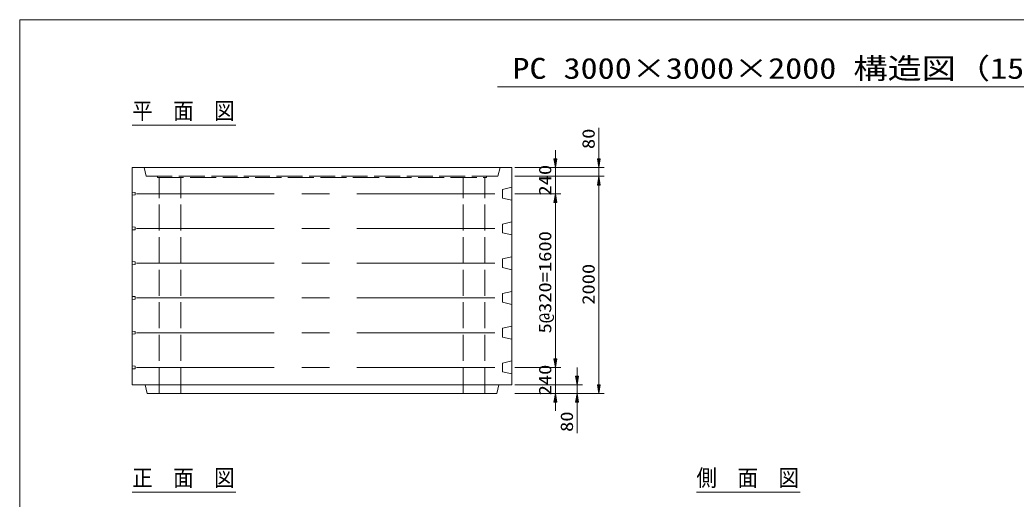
# Model space of a CAD drawing. Units: millimetres on the paper, scale 1:40. Extents: x 18 to 410, y 10 to 287.
# Drawn here: x 18 to 247.5, y 176.7 to 287 of the extents above; entities that cross this region are included whole.
import ezdxf
from ezdxf.enums import TextEntityAlignment as Align

# ---------------------------------------------------------------- set-up
doc = ezdxf.new("R2010")
doc.units = ezdxf.units.MM
doc.linetypes.add('DASHED', pattern=[7.5, 6, -1.5])
doc.linetypes.add('USER1', pattern=[50.8, 31.75, -6.35, 6.35, -6.35])
for name, color, linetype, lineweight in [('0_7', 7, 'Continuous', 13), ('Layer1', 3, 'Continuous', 13), ('Layer2', 6, 'USER1', 13), ('Layer3', 7, 'Continuous', 13), ('Layer4', 4, 'DASHED', 13), ('Layer7', 9, 'Continuous', 13)]:
    doc.layers.add(name, color=color, linetype=linetype, lineweight=lineweight)
doc.styles.add('ＭＳ ゴシック', font='')
doc.styles.get('ＭＳ ゴシック').set_extended_font_data('MS Gothic')

msp = doc.modelspace()

# ---------------------------------------------------------------- hatches: boundary and pattern name
at = {"layer": 'Layer1'}
for points in [[(141.01, 254.992), (141.677, 254.992), (141.344, 252.992)], [(151.01, 254.992), (151.677, 254.992), (151.344, 252.992)], [(151.01, 248.992), (151.677, 248.992), (151.344, 250.992)], [(151.01, 248.992), (151.677, 248.992), (151.344, 250.992)], [(141.01, 244.992), (141.677, 244.992), (141.344, 246.992)], [(141.01, 244.992), (141.677, 244.992), (141.344, 246.992)], [(141.01, 208.992), (141.677, 208.992), (141.344, 206.992)], [(141.01, 208.992), (141.677, 208.992), (141.344, 206.992)], [(146.01, 204.992), (146.677, 204.992), (146.344, 202.992)], [(151.01, 202.992), (151.677, 202.992), (151.344, 200.992)], [(141.01, 198.992), (141.677, 198.992), (141.344, 200.992)], [(146.01, 198.992), (146.677, 198.992), (146.344, 200.992)]]:
    msp.add_hatch(color=256, dxfattribs=at).paths.add_polyline_path(points)

# ---------------------------------------------------------------- linework, layer by layer
at = {"layer": '0_7'}
for p, q in [((410, 287), (18, 287)), ((18, 287), (18, 10))]:
    msp.add_line(p, q, dxfattribs=at)
at = {"layer": 'Layer1'}
for p, q in [((151.344, 254.992), (151.344, 262.127)), ((141.344, 254.992), (141.344, 256.992)), ((131.969, 252.992), (142.594, 252.992)), ((131.969, 252.992), (152.594, 252.992)), ((141.344, 246.992), (141.344, 252.992)), ((151.344, 250.992), (151.344, 252.992)), ((131.969, 250.992), (152.594, 250.992)), ((131.969, 250.992), (152.594, 250.992)), ((151.344, 248.992), (151.344, 246.992)), ((151.344, 202.992), (151.344, 248.992)), ((131.969, 246.992), (142.594, 246.992)), ((131.969, 246.992), (142.594, 246.992)), ((141.344, 208.992), (141.344, 244.992)), ((141.344, 244.992), (141.344, 242.992)), ((141.344, 208.992), (141.344, 210.992)), ((131.969, 206.992), (142.594, 206.992)), ((131.969, 206.992), (142.594, 206.992)), ((141.344, 206.992), (141.344, 200.992)), ((146.344, 204.992), (146.344, 206.992)), ((131.969, 202.992), (147.594, 202.992)), ((146.344, 202.992), (146.344, 200.992)), ((131.969, 200.992), (142.594, 200.992)), ((131.969, 200.992), (147.594, 200.992)), ((131.969, 200.992), (152.594, 200.992)), ((141.344, 198.992), (141.344, 196.992)), ((146.344, 198.992), (146.344, 191.856))]:
    msp.add_line(p, q, dxfattribs=at)
for points in [[(141.01, 254.992), (141.677, 254.992), (141.344, 252.992)], [(151.01, 254.992), (151.677, 254.992), (151.344, 252.992)], [(151.01, 248.992), (151.677, 248.992), (151.344, 250.992)], [(151.01, 248.992), (151.677, 248.992), (151.344, 250.992)], [(141.01, 244.992), (141.677, 244.992), (141.344, 246.992)], [(141.01, 244.992), (141.677, 244.992), (141.344, 246.992)], [(141.01, 208.992), (141.677, 208.992), (141.344, 206.992)], [(141.01, 208.992), (141.677, 208.992), (141.344, 206.992)], [(146.01, 204.992), (146.677, 204.992), (146.344, 202.992)], [(151.01, 202.992), (151.677, 202.992), (151.344, 200.992)], [(141.01, 198.992), (141.677, 198.992), (141.344, 200.992)], [(146.01, 198.992), (146.677, 198.992), (146.344, 200.992)]]:
    msp.add_lwpolyline(points, close=True, dxfattribs=at)
at = {"layer": 'Layer2'}
for p, q in [((44.844, 246.992), (130.344, 246.992)), ((44.844, 238.992), (130.344, 238.992)), ((44.844, 230.992), (130.344, 230.992)), ((44.844, 222.992), (130.344, 222.992)), ((44.844, 214.992), (130.344, 214.992)), ((44.844, 206.992), (130.344, 206.992))]:
    msp.add_line(p, q, dxfattribs=at)
at = {"layer": 'Layer3'}
for p, q in [((131.344, 252.992), (43.844, 252.992)), ((43.844, 252.992), (43.844, 202.992)), ((131.344, 202.992), (131.344, 252.992)), ((43.844, 202.992), (131.344, 202.992)), ((46.844, 202.992), (47.344, 200.992)), ((127.844, 200.992), (128.344, 202.992)), ((47.344, 200.992), (127.844, 200.992))]:
    msp.add_line(p, q, dxfattribs=at)
at = {"layer": 'Layer4'}
for p, q in [((46.594, 252.992), (47.094, 250.992)), ((128.094, 250.992), (128.594, 252.992)), ((47.094, 250.992), (128.094, 250.992)), ((49.719, 250.992), (49.719, 250.692)), ((49.719, 250.692), (125.469, 250.692)), ((50.094, 200.992), (50.094, 250.692)), ((55.094, 200.992), (55.094, 250.692)), ((120.094, 200.992), (120.094, 250.692)), ((125.094, 200.992), (125.094, 250.692)), ((125.469, 250.692), (125.469, 250.992)), ((129.194, 247.992), (131.344, 248.492)), ((129.194, 245.992), (129.194, 247.992)), ((44.544, 247.292), (43.844, 247.342)), ((43.844, 246.642), (44.544, 246.692)), ((44.544, 246.692), (44.544, 247.292)), ((131.344, 245.492), (129.194, 245.992)), ((44.544, 239.292), (43.844, 239.342)), ((43.844, 238.642), (44.544, 238.692)), ((44.544, 238.692), (44.544, 239.292)), ((129.194, 239.992), (131.344, 240.492)), ((129.194, 237.992), (129.194, 239.992)), ((131.344, 237.492), (129.194, 237.992)), ((129.194, 231.992), (131.344, 232.492)), ((129.194, 229.992), (129.194, 231.992)), ((44.544, 231.292), (43.844, 231.342)), ((43.844, 230.642), (44.544, 230.692)), ((44.544, 230.692), (44.544, 231.292)), ((131.344, 229.492), (129.194, 229.992)), ((44.544, 223.292), (43.844, 223.342)), ((43.844, 222.642), (44.544, 222.692)), ((44.544, 222.692), (44.544, 223.292)), ((129.194, 223.992), (131.344, 224.492)), ((129.194, 221.992), (129.194, 223.992)), ((131.344, 221.492), (129.194, 221.992)), ((129.194, 215.992), (131.344, 216.492)), ((129.194, 213.992), (129.194, 215.992)), ((44.544, 215.292), (43.844, 215.342)), ((43.844, 214.642), (44.544, 214.692)), ((44.544, 214.692), (44.544, 215.292)), ((131.344, 213.492), (129.194, 213.992)), ((44.544, 207.292), (43.844, 207.342)), ((43.844, 206.642), (44.544, 206.692)), ((44.544, 206.692), (44.544, 207.292)), ((129.194, 207.992), (131.344, 208.492)), ((129.194, 205.992), (129.194, 207.992)), ((131.344, 205.492), (129.194, 205.992))]:
    msp.add_line(p, q, dxfattribs=at)
at = {"layer": 'Layer7'}
for p, q in [((294.953, 271.6), (128, 271.6)), ((43.844, 262.785), (67.728, 262.785)), ((43.844, 178.285), (67.728, 178.285)), ((173.844, 178.285), (197.728, 178.285))]:
    msp.add_line(p, q, dxfattribs=at)

# ---------------------------------------------------------------- texts
at = {"layer": 'Layer1', "color": 9, "style": 'ＭＳ ゴシック', "width": 1.2}
for s, p in [('80', (151.274, 257.274)), ('240', (141.274, 246.563)), ('5@320=1600', (141.274, 214.82)), ('2000', (151.274, 221.42)), ('240', (141.274, 200.563)), ('80', (146.274, 192.138))]:
    msp.add_text(s, height=2.886, rotation=90, dxfattribs=at).set_placement(p, align=Align.BOTTOM_LEFT)
at = {"layer": 'Layer7', "style": 'ＭＳ ゴシック', "width": 1.2}
msp.add_text('PC 3000×3000×2000 構造図（150型／300型）', height=4.811, dxfattribs=at).set_placement((214, 272), align=Align.BOTTOM_CENTER)
at = {"layer": 'Layer7', "style": 'ＭＳ ゴシック', "width": 0.9}
for s, p in [('平\u3000面\u3000図', (43.844, 262.992)), ('正\u3000面\u3000図', (43.844, 178.492)), ('側\u3000面\u3000図', (173.844, 178.492))]:
    msp.add_text(s, height=3.848, dxfattribs=at).set_placement(p, align=Align.BOTTOM_LEFT)

doc.saveas('drawing.dxf')
